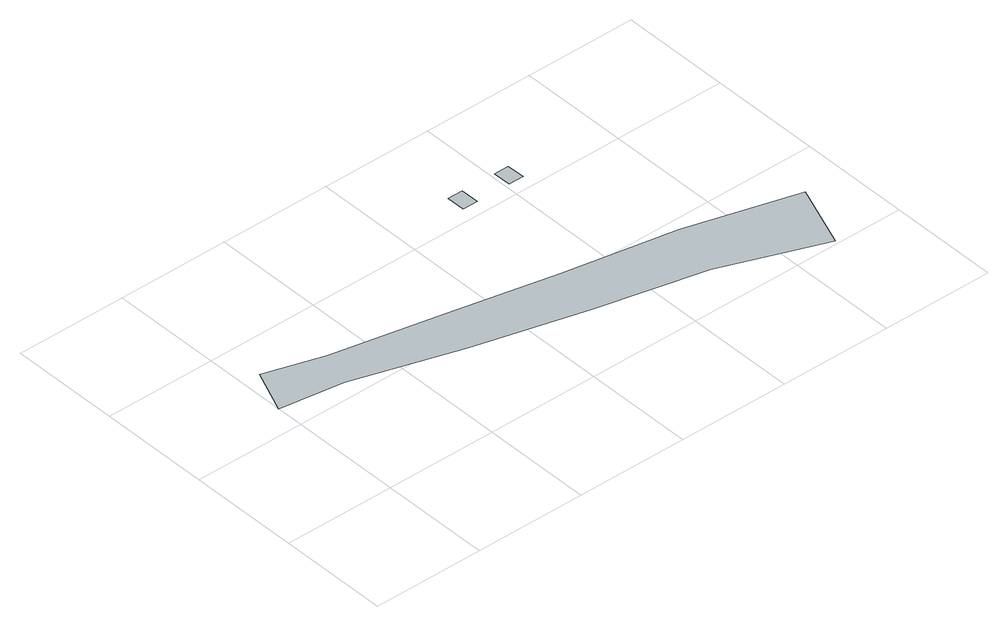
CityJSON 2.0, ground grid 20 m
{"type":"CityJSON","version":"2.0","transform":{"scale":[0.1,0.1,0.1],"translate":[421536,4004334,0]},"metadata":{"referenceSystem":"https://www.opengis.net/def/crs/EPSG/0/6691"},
"CityObjects":{
"object1":{"type":"GenericCityObject","attributes":{"description":"220-Ⅰ-012","validFromType":"1","prefecture":"08","disasterType":"2","areaType":"2","zoneNumber":"220-Ⅰ-012","zoneName":"八幡沢"},"geometry":[{"type":"MultiSurface","lod":"1","boundaries":[[[0,1,2,3,4,5,6,7,8,9,10,11,12]]]}]},
"object2":{"type":"GenericCityObject","attributes":{"description":"220-Ⅰ-013","validFromType":"1","prefecture":"08","disasterType":"2","areaType":"2","zoneNumber":"220-Ⅰ-013","zoneName":"八幡沢"},"geometry":[{"type":"MultiSurface","lod":"1","boundaries":[[[13,14,15,16]],[[17,18,19,20]]]}]}
},
"vertices":[
[726,179,0],[528,215,0],[336,256,0],[138,296,0],[33,329,0],[0,249,0],[114,232,0],[305,173,0],[503,121,0],[698,77,0],[881,6,0],[899,55,0],[925,123,0],
[545,425,0],[545,459,0],[518,459,0],[518,426,0],[635,425,0],[635,458,0],[608,458,0],[608,425,0]
]}
